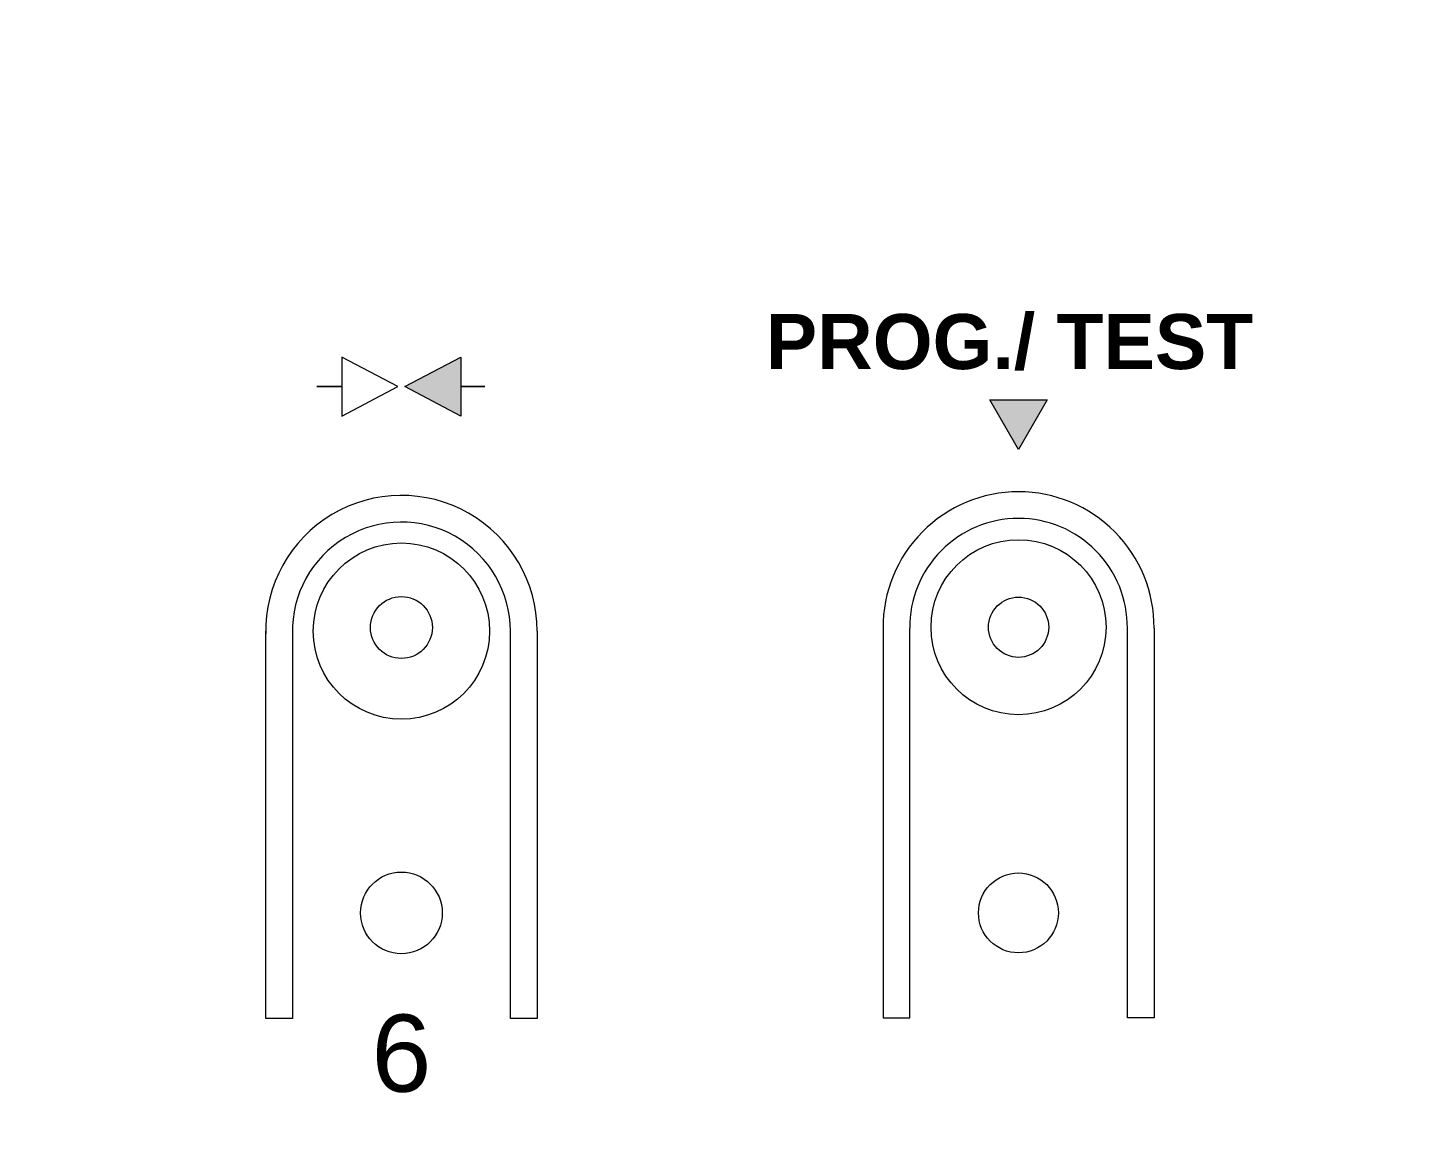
# Model space of a CAD drawing. Header units: millimetres. Extents: x -174 to 283928, y 1291 to 21053.
# Drawn here: x 10747.61 to 10779.29, y 19699.75 to 19724.6 of the extents above; entities that cross this region are included whole.
import ezdxf
from ezdxf.enums import TextEntityAlignment as Align

# ---------------------------------------------------------------- set-up
doc = ezdxf.new("R2010")
doc.units = ezdxf.units.MM
doc.layers.add('Enclosure', color=7, linetype='Continuous')
doc.layers.add('Serigraph', color=7, linetype='Continuous')
doc.styles.add('Arial', font='arial.ttf')
doc.styles.add('Arial Rounded MT', font='')
doc.styles.get("Standard").update_dxf_attribs({"font": 'arial.ttf'})
doc.styles.get('Arial Rounded MT').set_extended_font_data('Arial Rounded MT Bold')

# ---------------------------------------------------------------- blocks, each defined once
blk = doc.blocks.new('*U211')
at = {"ltscale": 2}
blk.add_lwpolyline([(0, 20), (0, -20), (840, -20), (840, 20), (0, 20)], dxfattribs=at)
for points in [[(490.234, 3), (506.234, 3, -0.414214), (508.234, 1), (508.234, -1, -0.414214), (506.234, -3), (490.234, -3, -0.414214), (488.234, -1), (488.234, 1, -0.414214)], [(515.234, 3), (531.234, 3, -0.414214), (533.234, 1), (533.234, -1, -0.414214), (531.234, -3), (515.234, -3, -0.414214), (513.234, -1), (513.234, 1, -0.414214)]]:
    blk.add_lwpolyline(points, format="xyb", close=True, dxfattribs=at)
blk = doc.blocks.new('ZCL-8HT230_ENCLOSURE')
at = {"layer": 'Enclosure', "lineweight": 9}
for points in [[(36.929, -10.191), (36.929, -19.036), (37.533, -19.036), (37.533, -10.191)], [(43.076, -10.191), (43.076, -19.036), (42.472, -19.036), (42.472, -10.191)], [(23.528, -19.046), (22.921, -19.046)], [(29.079, -19.046), (28.472, -19.046)]]:
    blk.add_lwpolyline(points, dxfattribs=at)
for centre, radius in [((40.003, -10.169), 1.986), ((40.003, -10.17), 0.683), ((40, -16.652), 0.906)]:
    blk.add_circle(centre, radius, dxfattribs=at)
at = {"layer": 'Enclosure', "lineweight": 9, "ltscale": 100}
for centre, radius in [((26, -10.257), 2), ((26, -10.176), 0.702), ((26, -16.652), 0.927)]:
    blk.add_circle(centre, radius, dxfattribs=at)
for radius, start, end in [(3.079, 0.0094, 181.2005), (2.473, 359.9405, 181.3405)]:
    blk.add_arc((26, -10.257), radius, start, end, dxfattribs=at)
at = {"layer": 'Enclosure', "lineweight": 9}
for centre, radius, start, end in [((40.003, -10.169), 3.074, 90.0467, 180.4088), ((40.003, -10.169), 3.074, 359.5912, 89.9533), ((40.003, -10.17), 2.47, 90.0713, 180.5088), ((40.002, -10.17), 2.47, 359.4912, 89.9287)]:
    blk.add_arc(centre, radius, start, end, dxfattribs=at)
for points in [[(22.921, -19.046), (22.923, -16.141), (22.921, -13.207), (22.921, -10.256)], [(23.528, -10.254), (23.528, -13.206), (23.526, -16.141), (23.528, -19.046)], [(28.472, -19.046), (28.474, -16.141), (28.472, -13.206), (28.472, -10.254)], [(29.079, -10.256), (29.079, -13.207), (29.077, -16.141), (29.079, -19.046)]]:
    blk.add_open_spline(points, degree=3, dxfattribs=at)
blk = doc.blocks.new('ZCL-8HT230_SERIGRAPH')
at = {"layer": 'Serigraph', "lineweight": 0}
h = blk.add_hatch(color=256, dxfattribs=at)
h.dxf.hatch_style = 2
h.paths.add_polyline_path([(27.345, -4.038), (27.345, -5.378), (26.077, -4.709)])
at = {"layer": 'Serigraph'}
blk.add_hatch(color=256, dxfattribs=at).paths.add_polyline_path([(40.654, -5.01), (40.003, -6.139), (39.351, -5.01)])
at = {"layer": 'Serigraph', "lineweight": 5}
for p, q in [((40.003, -6.139), (39.351, -5.01)), ((39.351, -5.01), (40.654, -5.01)), ((40.654, -5.01), (40.003, -6.139))]:
    blk.add_line(p, q, dxfattribs=at)
for points in [[(24.648, -4.038), (24.648, -5.378), (25.916, -4.709), (24.648, -4.038)], [(24.648, -4.708), (24.116, -4.708), (24.081, -4.708), (24.115, -4.708), (24.648, -4.708)], [(27.859, -4.708), (27.892, -4.708), (27.857, -4.708), (27.345, -4.708), (27.859, -4.708)]]:
    blk.add_lwpolyline(points, dxfattribs=at)
at = {"layer": 'Serigraph', "lineweight": 0}
blk.add_lwpolyline([(27.345, -4.038), (27.345, -5.378), (26.077, -4.709), (27.345, -4.038)], dxfattribs=at)
at = {"layer": 'Serigraph', "insert": (39.798, -3.705), "char_height": 1.25, "attachment_point": 5, "style": 'Arial Rounded MT'}
blk.add_mtext_dynamic_manual_height_columns('PROG./ TEST', width=11.04021, gutter_width=12.5, heights=[0], dxfattribs=at)
at = {"layer": 'Serigraph', "insert": (26, -19.847), "char_height": 1.75, "attachment_point": 5, "style": 'Arial'}
blk.add_mtext('6', dxfattribs=at)
blk = doc.blocks.new('ZCL-8HT230_ATT_DEF')
at = {"color": 5}
for tag, p in [('UFH_ACTUATOR_1', (26.299, 47.198)), ('UFH_ACTUATOR_2', (32.649, 47.198)), ('UFH_ACTUATOR_3', (39.025, 47.198)), ('UFH_ACTUATOR_4', (45.375, 47.198)), ('UFH_ACTUATOR_5', (51.7, 47.198)), ('UFH_ACTUATOR_6', (58.05, 47.198)), ('UFH_ACTUATOR_7', (64.425, 47.198)), ('UFH_ACTUATOR_8', (70.775, 47.198))]:
    blk.add_attdef(tag, p, '', height=2.5, rotation=90, dxfattribs=at)
blk.add_wipeout([(0, 45), (80, 45), (80, -45), (0, -45)])
blk.add_wipeout([(0, 45), (80, 45), (80, -45), (0, -45)])
at = {"layer": 'Enclosure'}
blk.add_blockref('ZCL-8HT230_ENCLOSURE', (0, 0), dxfattribs=at)
at = {"layer": 'Serigraph'}
blk.add_blockref('ZCL-8HT230_SERIGRAPH', (0, 0), dxfattribs=at)
at = {"color": 3, "flags": 2}
blk.add_attdef('REFERENCE', text='', height=2.5, dxfattribs=at).set_placement((16.552, 28.377), align=Align.CENTER)
at = {"color": 3}
blk.add_attdef('PHYSICAL.ADD.', text='', height=2.5, dxfattribs=at).set_placement((62.279, 28.377), align=Align.CENTER)

msp = doc.modelspace()

# ---------------------------------------------------------------- block references
at = {"color": 1}
msp.add_blockref('*U211', (10261.853, 19721.172), dxfattribs=at)

# ---------------------------------------------------------------- next in the draw order: block references
msp.add_blockref('ZCL-8HT230_ATT_DEF', (10730.087, 19721.172))

doc.saveas('drawing.dxf')
